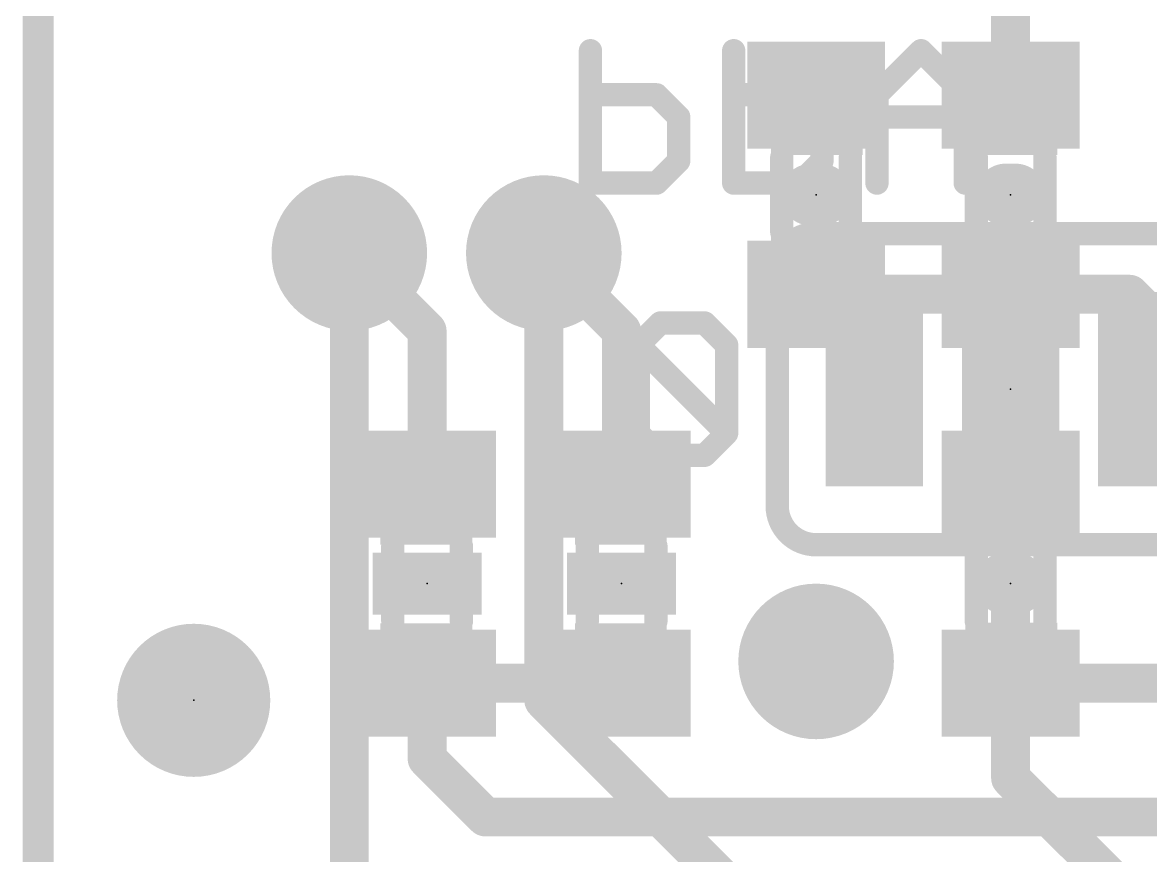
# Model space of a CAD drawing. Extents: x -4.1 to 20.4, y -10.7 to 16.6.
# Drawn here: x -0.1 to 7.26, y 5.84 to 11.28 of the extents above; entities that cross this region are included whole.
import ezdxf

# ---------------------------------------------------------------- set-up
doc = ezdxf.new("R2010")
doc.units = 0
for name, color, linetype in [('1', 12, 'CONTINUOUS'), ('16', 132, 'CONTINUOUS'), ('18', 110, 'CONTINUOUS'), ('20', 53, 'CONTINUOUS'), ('21', 41, 'CONTINUOUS'), ('22', 40, 'CONTINUOUS'), ('23', 53, 'CONTINUOUS'), ('24', 53, 'CONTINUOUS'), ('51', 53, 'CONTINUOUS')]:
    doc.layers.add(name, color=color, linetype=linetype)

# ---------------------------------------------------------------- blocks, each defined once
blk = doc.blocks.new('RECT')
blk.add_solid([(-0.5, -0.5), (0.5, -0.5), (-0.5, 0.5), (0.5, 0.5)])
blk = doc.blocks.new('PIE')
at = {"const_width": 0.5}
blk.add_lwpolyline([(0, -0.25, 1), (0, 0.25, 1), (0, -0.25)], format="xyb", dxfattribs=at)
blk = doc.blocks.new('ROUNDV')
at = {"const_width": 0.5}
blk.add_lwpolyline([(0, -0.25, 1), (0, 0.25, 1), (0, -0.25)], format="xyb", dxfattribs=at)

msp = doc.modelspace()

# ---------------------------------------------------------------- linework, layer by layer
at = {"layer": '1'}
for points, const_width in [([(0, 16.51), (0, 0)], 0.2032), ([(6.35, 10.81), (6.35, 12.05)], 0.254), ([(2.032, 9.779), (2.54, 9.271)], 0.254), ([(3.302, 9.779), (3.81, 9.271)], 0.254), ([(6.35, 9.51), (5.08, 9.51)], 0.254), ([(6.35, 9.51), (7.127, 9.51)], 0.254), ([(7.127, 9.51), (7.422, 9.215)], 0.254), ([(2.54, 9.271), (2.54, 8.27)], 0.254), ([(3.81, 9.271), (3.81, 8.27)], 0.254), ([(2.54, 6.97), (3.81, 6.97)], 0.254), ([(2.54, 6.477), (2.54, 6.97)], 0.254), ([(7.62, 6.97), (6.35, 6.97)], 0.254), ([(2.921, 6.096), (2.54, 6.477)], 0.254), ([(7.62, 6.096), (2.921, 6.096)], 0.254)]:
    msp.add_lwpolyline(points, dxfattribs=dict(at, const_width=const_width))
at = {"layer": '1', "const_width": 0.127}
for points in [[(6.2865, 10.81, 1), (6.4135, 10.81)], [(2.0769, 9.8239, 1), (1.9871, 9.7341)], [(3.3469, 9.8239, 1), (3.2571, 9.7341)], [(5.08, 9.5735, 1), (5.08, 9.4465)], [(6.35, 9.5735, 1), (6.35, 9.4465)], [(6.35, 9.4465, 1), (6.35, 9.5735)], [(7.1719, 9.5549, 1), (7.0821, 9.4651)], [(7.127, 9.4465, 1), (7.127, 9.5735)], [(2.6035, 9.271, 1), (2.4765, 9.271)], [(2.4951, 9.2261, 1), (2.5849, 9.3159)], [(3.8735, 9.271, 1), (3.7465, 9.271)], [(3.7651, 9.2261, 1), (3.8549, 9.3159)], [(2.4765, 8.27, 1), (2.6035, 8.27)], [(3.7465, 8.27, 1), (3.8735, 8.27)], [(2.54, 7.0335, 1), (2.54, 6.9065)], [(2.6035, 6.97, 1), (2.4765, 6.97)], [(3.81, 6.9065, 1), (3.81, 7.0335)], [(6.35, 7.0335, 1), (6.35, 6.9065)], [(2.5849, 6.5219, 1), (2.4951, 6.4321)], [(2.4765, 6.477, 1), (2.6035, 6.477)], [(2.921, 6.1595, 1), (2.921, 6.0325)], [(2.8761, 6.0511, 1), (2.9659, 6.1409)]]:
    msp.add_lwpolyline(points, format="xyb", dxfattribs=at)
at = {"layer": '16'}
for points, const_width in [([(0, 16.51), (0, 0)], 0.2032), ([(2.032, 5.588), (2.032, 9.779)], 0.254), ([(3.302, 6.858), (3.302, 9.779)], 0.254), ([(6.35, 6.35), (6.35, 8.89)], 0.254), ([(10.16, 8.89), (7.239, 8.89)], 0.254), ([(8.89, 1.27), (3.302, 6.858)], 0.254), ([(11.43, 1.27), (6.35, 6.35)], 0.254)]:
    msp.add_lwpolyline(points, dxfattribs=dict(at, const_width=const_width))
at = {"layer": '16', "const_width": 0.127}
for points in [[(2.0955, 9.779, 1), (1.9685, 9.779)], [(3.3655, 9.779, 1), (3.2385, 9.779)], [(6.4135, 8.89, 1), (6.2865, 8.89)], [(7.239, 8.9535, 1), (7.239, 8.8265)], [(3.3469, 6.9029, 1), (3.2571, 6.8131)], [(3.2385, 6.858, 1), (3.3655, 6.858)], [(6.3949, 6.3949, 1), (6.3051, 6.3051)], [(6.2865, 6.35, 1), (6.4135, 6.35)]]:
    msp.add_lwpolyline(points, format="xyb", dxfattribs=at)
at = {"layer": '20', "const_width": 0.2032}
msp.add_lwpolyline([(0, 0), (0, 16.51)], dxfattribs=at)
at = {"layer": '21', "const_width": 0.4064}
for points in [[(5.0495, 10.16), (5.1105, 10.16)], [(6.3195, 10.16), (6.3805, 10.16)], [(6.3195, 7.62), (6.3805, 7.62)]]:
    msp.add_lwpolyline(points, dxfattribs=at)
at = {"layer": '21', "const_width": 0.2032}
for points in [[(5.0495, 10.2616, 1), (5.0495, 10.0584)], [(5.1105, 10.0584, 1), (5.1105, 10.2616)], [(6.3195, 10.2616, 1), (6.3195, 10.0584)], [(6.3805, 10.0584, 1), (6.3805, 10.2616)], [(6.3195, 7.7216, 1), (6.3195, 7.5184)], [(6.3805, 7.5184, 1), (6.3805, 7.7216)]]:
    msp.add_lwpolyline(points, format="xyb", dxfattribs=at)
at = {"layer": '22', "const_width": 0.1524}
for points in [[(3.6065, 11.1005), (3.6065, 10.2362)], [(4.542, 11.1005), (4.542, 10.2362)], [(5.7656, 11.1005), (5.4775, 10.8124)], [(6.0538, 10.8124), (5.7656, 11.1005)], [(4.0387, 10.8124), (3.6065, 10.8124)], [(4.1827, 10.6684), (4.0387, 10.8124)], [(4.9742, 10.8124), (4.542, 10.8124)], [(5.1182, 10.6684), (4.9742, 10.8124)], [(5.4775, 10.8124), (5.4775, 10.2362)], [(6.0538, 10.2362), (6.0538, 10.8124)], [(4.1827, 10.3803), (4.1827, 10.6684)], [(5.1182, 10.3803), (5.1182, 10.6684)], [(6.0538, 10.6684), (5.4775, 10.6684)], [(4.0387, 10.2362), (4.1827, 10.3803)], [(4.9742, 10.2362), (5.1182, 10.3803)], [(3.6065, 10.2362), (4.0387, 10.2362)], [(4.542, 10.2362), (4.9742, 10.2362)], [(7.62, 9.906), (5.08, 9.906)], [(4.826, 8.128), (4.826, 9.652)], [(4.0636, 9.3225), (3.9196, 9.1785)], [(4.3517, 9.3225), (4.0636, 9.3225)], [(4.4958, 9.1785), (4.3517, 9.3225)], [(3.9196, 9.1785), (3.9196, 8.6023)], [(4.4958, 8.6023), (3.9196, 9.1785)], [(4.4958, 8.6023), (4.4958, 9.1785)], [(3.9196, 8.6023), (4.0636, 8.4582)], [(4.3517, 8.4582), (4.4958, 8.6023)], [(4.0636, 8.4582), (4.3517, 8.4582)], [(5.08, 7.874), (7.62, 7.874)]]:
    msp.add_lwpolyline(points, dxfattribs=at)
at = {"layer": '22'}
for points, const_width in [([(3.6446, 11.1005, 1), (3.5684, 11.1005)], 0.0762), ([(4.5801, 11.1005, 1), (4.5039, 11.1005)], 0.0762), ([(5.7926, 11.1275, 1), (5.7387, 11.0736)], 0.0762), ([(5.7926, 11.0736, 1), (5.7387, 11.1275)], 0.0762), ([(3.6065, 10.8505, 1), (3.6065, 10.7743)], 0.0762), ([(4.0656, 10.8394, 1), (4.0117, 10.7855)], 0.0762), ([(4.0387, 10.7743, 1), (4.0387, 10.8505)], 0.0762), ([(4.542, 10.8505, 1), (4.542, 10.7743)], 0.0762), ([(5.0011, 10.8394, 1), (4.9472, 10.7855)], 0.0762), ([(4.9742, 10.7743, 1), (4.9742, 10.8505)], 0.0762), ([(5.5156, 10.8124, 1), (5.4394, 10.8124)], 0.0762), ([(5.4506, 10.8394, 1), (5.5045, 10.7855)], 0.0762), ([(6.0919, 10.8124, 1), (6.0157, 10.8124)], 0.0762), ([(6.0268, 10.7855, 1), (6.0807, 10.8394)], 0.0762), ([(4.2208, 10.6684, 1), (4.1446, 10.6684)], 0.0762), ([(4.1558, 10.6414, 1), (4.2097, 10.6953)], 0.0762), ([(5.1563, 10.6684, 1), (5.0801, 10.6684)], 0.0762), ([(5.0913, 10.6414, 1), (5.1452, 10.6953)], 0.0762), ([(5.4775, 10.7065, 1), (5.4775, 10.6303)], 0.0762), ([(6.0538, 10.6303, 1), (6.0538, 10.7065)], 0.0762), ([(4.1446, 10.3803, 1), (4.2208, 10.3803)], 0.0762), ([(4.2097, 10.3533, 1), (4.1558, 10.4072)], 0.0762), ([(5.0801, 10.3803, 1), (5.1563, 10.3803)], 0.0762), ([(5.1452, 10.3533, 1), (5.0913, 10.4072)], 0.0762), ([(3.6065, 10.2743, 1), (3.6065, 10.1981)], 0.0762), ([(4.0387, 10.1981, 1), (4.0387, 10.2743)], 0.0762), ([(4.542, 10.2743, 1), (4.542, 10.1981)], 0.0762), ([(4.9742, 10.1981, 1), (4.9742, 10.2743)], 0.0762), ([(3.5684, 10.2362, 1), (3.6446, 10.2362)], 0.0762), ([(4.0117, 10.2631, 1), (4.0656, 10.2093)], 0.0762), ([(4.5039, 10.2362, 1), (4.5801, 10.2362)], 0.0762), ([(4.9472, 10.2631, 1), (5.0011, 10.2093)], 0.0762), ([(5.4394, 10.2362, 1), (5.5156, 10.2362)], 0.0762), ([(6.0157, 10.2362, 1), (6.0919, 10.2362)], 0.0762), ([(5.08, 9.906, 0.4142), (4.826, 9.652)], 0.1524), ([(5.08, 9.9441, 1), (5.08, 9.8679)], 0.0762), ([(5.08, 9.8679, 1), (5.08, 9.9441)], 0.0762), ([(4.8641, 9.652, 1), (4.7879, 9.652)], 0.0762), ([(4.7879, 9.652, 1), (4.8641, 9.652)], 0.0762), ([(4.0636, 9.3606, 1), (4.0636, 9.2844)], 0.0762), ([(4.0906, 9.2956, 1), (4.0367, 9.3495)], 0.0762), ([(4.3787, 9.3495, 1), (4.3248, 9.2956)], 0.0762), ([(4.3517, 9.2844, 1), (4.3517, 9.3606)], 0.0762), ([(3.9465, 9.2054, 1), (3.8926, 9.1515)], 0.0762), ([(3.8926, 9.2054, 1), (3.9465, 9.1515)], 0.0762), ([(3.9577, 9.1785, 1), (3.8815, 9.1785)], 0.0762), ([(4.5339, 9.1785, 1), (4.4577, 9.1785)], 0.0762), ([(4.4689, 9.1515, 1), (4.5227, 9.2054)], 0.0762), ([(3.9465, 8.6292, 1), (3.8926, 8.5753)], 0.0762), ([(3.8815, 8.6023, 1), (3.9577, 8.6023)], 0.0762), ([(4.4577, 8.6023, 1), (4.5339, 8.6023)], 0.0762), ([(4.5227, 8.5753, 1), (4.4689, 8.6292)], 0.0762), ([(4.4689, 8.5753, 1), (4.5227, 8.6292)], 0.0762), ([(4.0636, 8.4963, 1), (4.0636, 8.4201)], 0.0762), ([(4.0367, 8.4313, 1), (4.0906, 8.4851)], 0.0762), ([(4.3248, 8.4851, 1), (4.3787, 8.4313)], 0.0762), ([(4.3517, 8.4201, 1), (4.3517, 8.4963)], 0.0762), ([(4.826, 8.128, 0.4142), (5.08, 7.874)], 0.1524), ([(4.8641, 8.128, 1), (4.7879, 8.128)], 0.0762), ([(4.7879, 8.128, 1), (4.8641, 8.128)], 0.0762), ([(5.08, 7.9121, 1), (5.08, 7.8359)], 0.0762), ([(5.08, 7.8359, 1), (5.08, 7.9121)], 0.0762)]:
    msp.add_lwpolyline(points, format="xyb", dxfattribs=dict(at, const_width=const_width))
at = {"layer": '23'}
for p in [(5.08, 10.16), (6.35, 10.16), (2.54, 7.62), (3.81, 7.62), (6.35, 7.62), (1.016, 6.858)]:
    msp.add_point(p, dxfattribs=at)
at = {"layer": '24'}
msp.add_point((6.35, 8.89), dxfattribs=at)
at = {"layer": '51', "const_width": 0.1524}
for points in [[(4.856, 9.915), (4.856, 10.405)], [(5.304, 10.405), (5.304, 9.915)], [(6.126, 9.915), (6.126, 10.405)], [(6.574, 10.405), (6.574, 9.915)], [(2.316, 7.375), (2.316, 7.865)], [(2.764, 7.865), (2.764, 7.375)], [(3.586, 7.375), (3.586, 7.865)], [(4.034, 7.865), (4.034, 7.375)], [(6.126, 7.375), (6.126, 7.865)], [(6.574, 7.865), (6.574, 7.375)]]:
    msp.add_lwpolyline(points, dxfattribs=at)
at = {"layer": '51', "const_width": 0.0762}
for points in [[(4.8941, 10.405, 1), (4.8179, 10.405)], [(5.3421, 10.405, 1), (5.2659, 10.405)], [(6.1641, 10.405, 1), (6.0879, 10.405)], [(6.6121, 10.405, 1), (6.5359, 10.405)], [(4.8179, 9.915, 1), (4.8941, 9.915)], [(5.2659, 9.915, 1), (5.3421, 9.915)], [(6.0879, 9.915, 1), (6.1641, 9.915)], [(6.5359, 9.915, 1), (6.6121, 9.915)], [(2.3541, 7.865, 1), (2.2779, 7.865)], [(2.8021, 7.865, 1), (2.7259, 7.865)], [(3.6241, 7.865, 1), (3.5479, 7.865)], [(4.0721, 7.865, 1), (3.9959, 7.865)], [(6.1641, 7.865, 1), (6.0879, 7.865)], [(6.6121, 7.865, 1), (6.5359, 7.865)], [(2.2779, 7.375, 1), (2.3541, 7.375)], [(2.7259, 7.375, 1), (2.8021, 7.375)], [(3.5479, 7.375, 1), (3.6241, 7.375)], [(3.9959, 7.375, 1), (4.0721, 7.375)], [(6.0879, 7.375, 1), (6.1641, 7.375)], [(6.5359, 7.375, 1), (6.6121, 7.375)]]:
    msp.add_lwpolyline(points, format="xyb", dxfattribs=at)

# ---------------------------------------------------------------- block references
at = {"layer": '1', "xscale": 0.7, "yscale": 0.9}
for p, rotation in [((5.08, 10.81), 90), ((6.35, 10.81), 90), ((5.08, 9.51), 90), ((6.35, 9.51), 90), ((2.54, 8.27), 270), ((3.81, 8.27), 270), ((6.35, 8.27), 90), ((2.54, 6.97), 270), ((3.81, 6.97), 270), ((6.35, 6.97), 90)]:
    msp.add_blockref('RECT', p, dxfattribs=dict(at, rotation=rotation))
at = {"layer": '1'}
msp.add_blockref('PIE', (1.016, 6.858), dxfattribs=at)
at = {"layer": '16', "xscale": 0.635, "yscale": 1.27, "rotation": 180}
for p in [(5.461, 8.89), (6.35, 8.89), (7.239, 8.89)]:
    msp.add_blockref('RECT', p, dxfattribs=at)
at = {"layer": '18', "xscale": 1.016, "yscale": 1.016}
for p in [(2.032, 9.779), (2.032, 9.779), (3.302, 9.779), (3.302, 9.779), (5.08, 7.112), (5.08, 7.112)]:
    msp.add_blockref('ROUNDV', p, dxfattribs=at)
at = {"layer": '21', "xscale": 0.4064, "yscale": 0.7112, "rotation": 270}
for p in [(2.54, 7.62), (3.81, 7.62)]:
    msp.add_blockref('RECT', p, dxfattribs=at)
at = {"layer": '51', "xscale": 0.3, "yscale": 0.5999}
for p, rotation in [((5.0849, 10.5688), 90), ((6.3548, 10.5688), 90), ((5.0849, 9.756), 90), ((6.3548, 9.756), 90), ((6.3548, 8.0288), 90), ((2.5352, 8.024), 270), ((3.8052, 8.024), 270), ((6.3548, 7.216), 90), ((2.5352, 7.2112), 270), ((3.8052, 7.2112), 270)]:
    msp.add_blockref('RECT', p, dxfattribs=dict(at, rotation=rotation))

doc.saveas('drawing.dxf')
